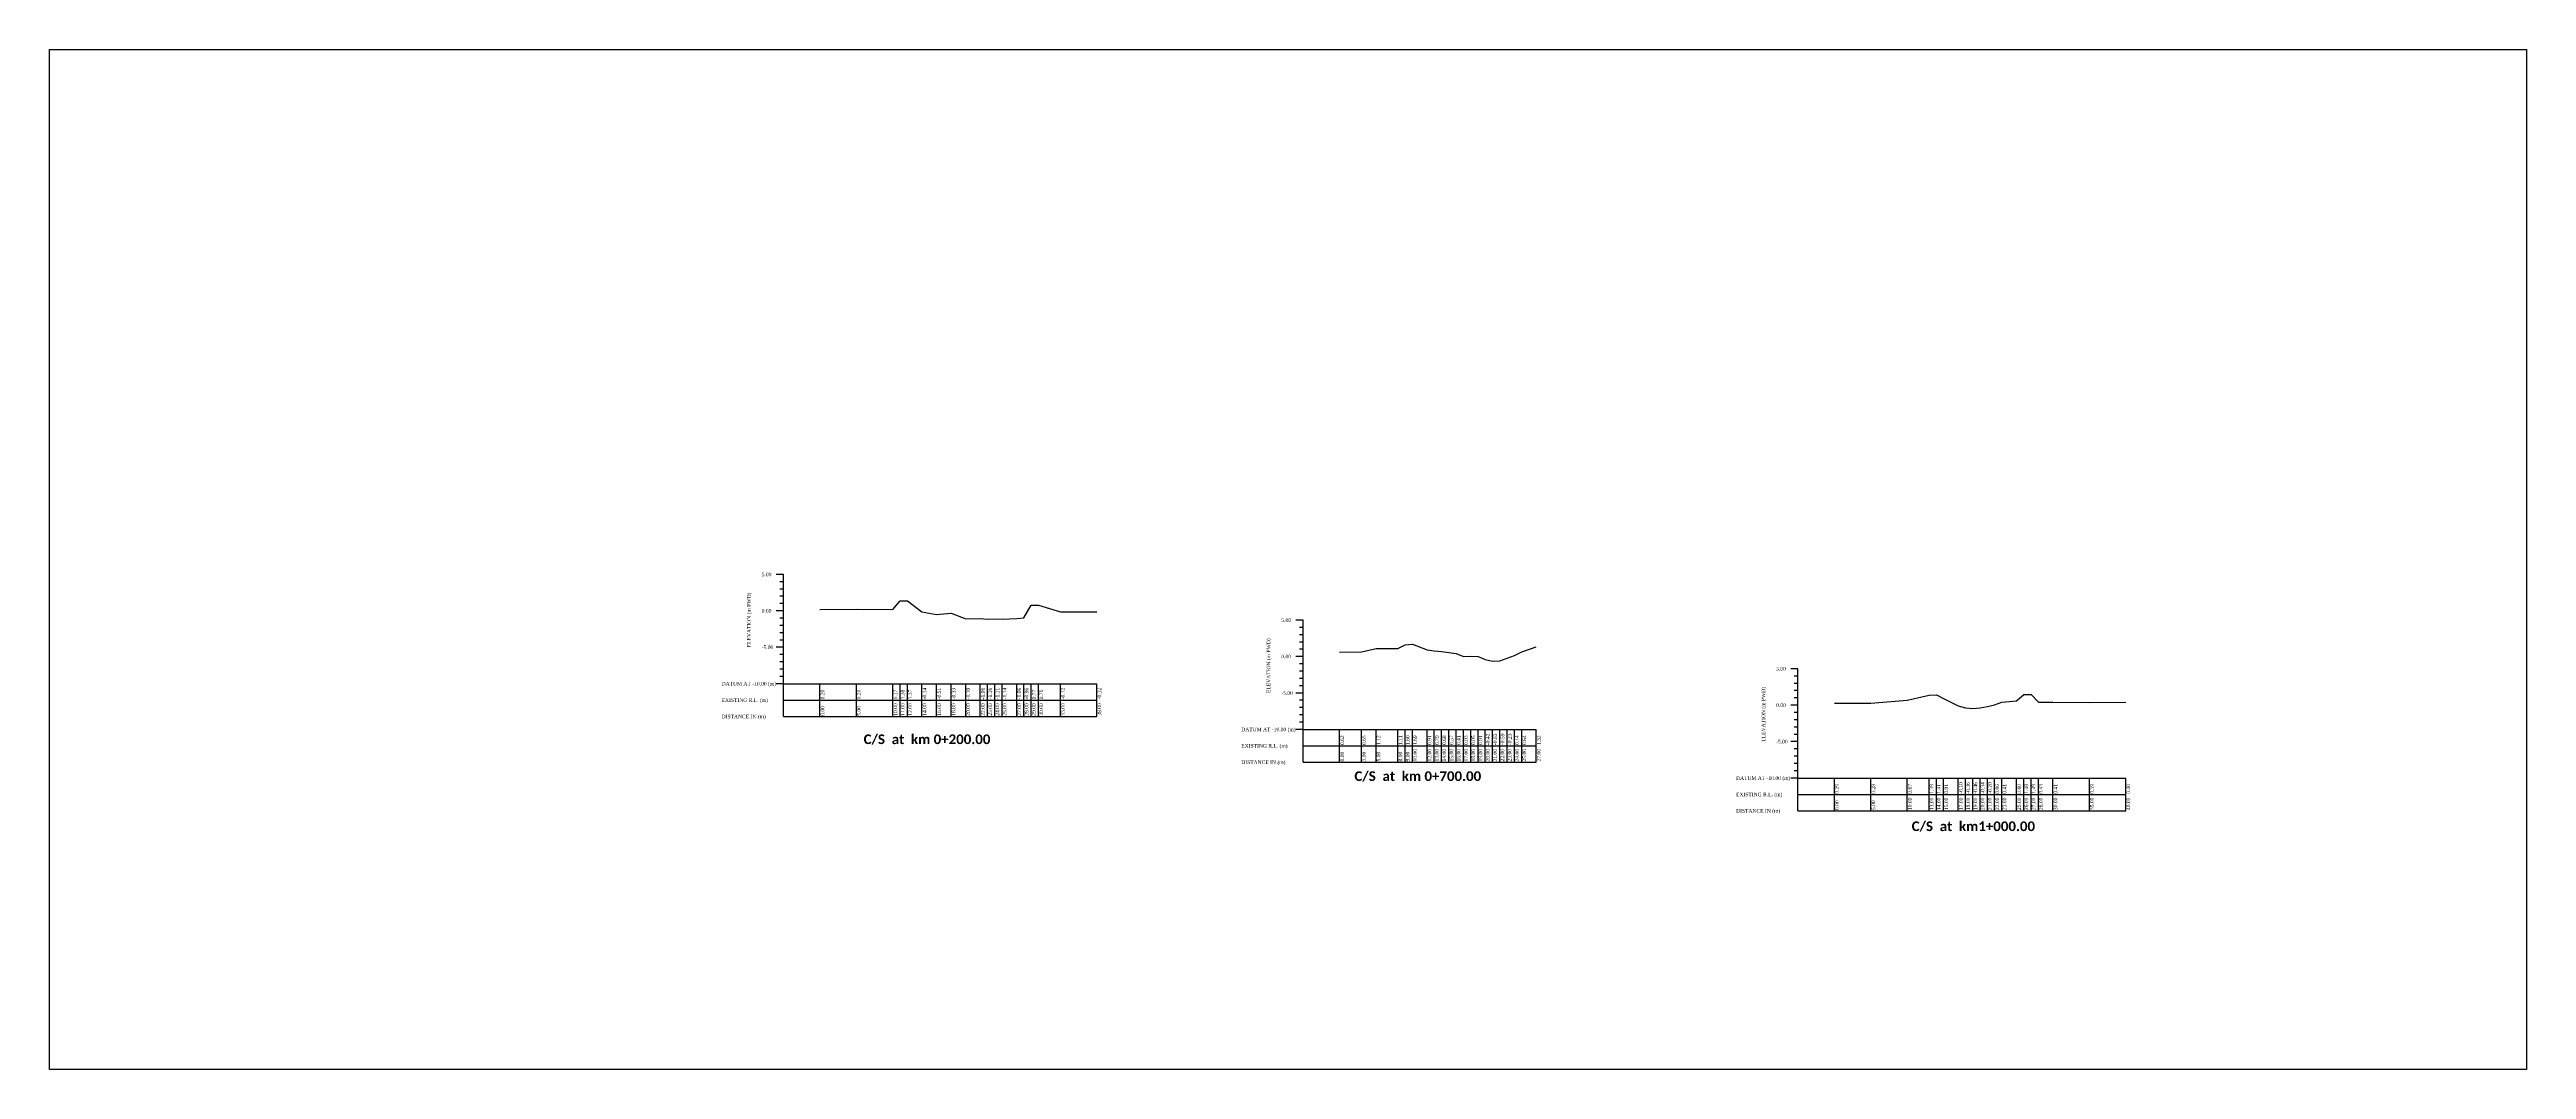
# Model space of a CAD drawing. Header units: metres. Extents: x -148477 to 168932, y -55673 to -2736.
# Drawn here: x 84813.9 to 85153.9, y -29331.5 to -29191.5 of the extents above; entities that cross this region are included whole.
import ezdxf

# ---------------------------------------------------------------- set-up
doc = ezdxf.new("R2010")
doc.units = ezdxf.units.M
doc.styles.add('liza', font='times.ttf', dxfattribs={"height": 2})
doc.styles.get("Standard").update_dxf_attribs({"font": 'times.ttf'})

msp = doc.modelspace()

# ---------------------------------------------------------------- linework, layer by layer
at = {"color": 6, "linetype": 'Continuous', "lineweight": -3, "ltscale": 0.5}
for p, q in [((84914.6938, -29263.5446), (84913.6938, -29263.5446)), ((84914.6938, -29283.0446), (84914.6938, -29263.5446)), ((84914.6938, -29264.5446), (84914.1938, -29264.5446)), ((84914.6938, -29265.5446), (84914.1938, -29265.5446)), ((84914.6938, -29266.5446), (84914.1938, -29266.5446)), ((84914.6938, -29268.5446), (84913.6938, -29268.5446)), ((84914.6938, -29267.5446), (84914.1938, -29267.5446)), ((84914.6938, -29269.5446), (84914.1938, -29269.5446)), ((84914.6938, -29270.5446), (84914.1938, -29270.5446)), ((84986.0201, -29269.8224), (84985.0201, -29269.8224)), ((84986.0201, -29289.3224), (84986.0201, -29269.8224)), ((84914.6938, -29273.5446), (84913.6938, -29273.5446)), ((84914.6938, -29271.5446), (84914.1938, -29271.5446)), ((84914.6938, -29272.5446), (84914.1938, -29272.5446)), ((84986.0201, -29270.8224), (84985.5201, -29270.8224)), ((84986.0201, -29271.8224), (84985.5201, -29271.8224)), ((84986.0201, -29272.8224), (84985.5201, -29272.8224)), ((84986.0201, -29273.8224), (84985.5201, -29273.8224)), ((84914.6938, -29274.5446), (84914.1938, -29274.5446)), ((84914.6938, -29275.5446), (84914.1938, -29275.5446)), ((84914.6938, -29276.5446), (84914.1938, -29276.5446)), ((84986.0201, -29274.8224), (84985.0201, -29274.8224)), ((84986.0201, -29275.8224), (84985.5201, -29275.8224)), ((84986.0201, -29276.8224), (84985.5201, -29276.8224)), ((85053.937, -29276.4945), (85052.937, -29276.4945)), ((85053.937, -29295.9945), (85053.937, -29276.4945)), ((84914.6938, -29278.5446), (84913.6938, -29278.5446)), ((84914.6938, -29277.5446), (84914.1938, -29277.5446)), ((84914.6938, -29278.5446), (84957.6938, -29278.5446)), ((84914.6938, -29280.7946), (84957.6938, -29280.7946)), ((84919.6938, -29283.0446), (84919.6938, -29278.5446)), ((84924.6938, -29283.0446), (84924.6938, -29278.5446)), ((84929.6938, -29283.0446), (84929.6938, -29278.5446)), ((84930.6938, -29283.0446), (84930.6938, -29278.5446)), ((84931.6938, -29283.0446), (84931.6938, -29278.5446)), ((84933.6938, -29283.0446), (84933.6938, -29278.5446)), ((84935.6938, -29283.0446), (84935.6938, -29278.5446)), ((84937.6938, -29283.0446), (84937.6938, -29278.5446)), ((84939.6938, -29283.0446), (84939.6938, -29278.5446)), ((84941.6938, -29283.0446), (84941.6938, -29278.5446)), ((84942.6938, -29283.0446), (84942.6938, -29278.5446)), ((84943.6938, -29283.0446), (84943.6938, -29278.5446)), ((84944.6938, -29283.0446), (84944.6938, -29278.5446)), ((84946.6938, -29283.0446), (84946.6938, -29278.5446)), ((84947.6938, -29283.0446), (84947.6938, -29278.5446)), ((84948.6938, -29283.0446), (84948.6938, -29278.5446)), ((84949.6938, -29283.0446), (84949.6938, -29278.5446)), ((84952.6938, -29283.0446), (84952.6938, -29278.5446)), ((84957.6938, -29283.0446), (84957.6938, -29278.5446)), ((84986.0201, -29279.8224), (84985.0201, -29279.8224)), ((84986.0201, -29277.8224), (84985.5201, -29277.8224)), ((84986.0201, -29278.8224), (84985.5201, -29278.8224)), ((85053.937, -29277.4945), (85053.437, -29277.4945)), ((85053.937, -29278.4945), (85053.437, -29278.4945)), ((85053.937, -29279.4945), (85053.437, -29279.4945)), ((85053.937, -29280.4945), (85053.437, -29280.4945)), ((84914.6938, -29283.0446), (84957.6938, -29283.0446)), ((84986.0201, -29280.8224), (84985.5201, -29280.8224)), ((84986.0201, -29281.8224), (84985.5201, -29281.8224)), ((84986.0201, -29282.8224), (84985.5201, -29282.8224)), ((84986.0201, -29283.8224), (84985.5201, -29283.8224)), ((85053.937, -29281.4945), (85052.937, -29281.4945)), ((85053.937, -29282.4945), (85053.437, -29282.4945)), ((85053.937, -29283.4945), (85053.437, -29283.4945)), ((84986.0201, -29284.8224), (84985.0201, -29284.8224)), ((84986.0201, -29284.8224), (85018.0201, -29284.8224)), ((84986.0201, -29287.0724), (85018.0201, -29287.0724)), ((84991.0201, -29289.3224), (84991.0201, -29284.8224)), ((84994.0201, -29289.3224), (84994.0201, -29284.8224)), ((84996.0201, -29289.3224), (84996.0201, -29284.8224)), ((84999.0201, -29289.3224), (84999.0201, -29284.8224)), ((85000.0201, -29289.3224), (85000.0201, -29284.8224)), ((85001.0201, -29289.3224), (85001.0201, -29284.8224)), ((85003.0201, -29289.3224), (85003.0201, -29284.8224)), ((85004.0201, -29289.3224), (85004.0201, -29284.8224)), ((85005.0201, -29289.3224), (85005.0201, -29284.8224)), ((85006.0201, -29289.3224), (85006.0201, -29284.8224)), ((85007.0201, -29289.3224), (85007.0201, -29284.8224)), ((85008.0201, -29289.3224), (85008.0201, -29284.8224)), ((85009.0201, -29289.3224), (85009.0201, -29284.8224)), ((85010.0201, -29289.3224), (85010.0201, -29284.8224)), ((85011.0201, -29289.3224), (85011.0201, -29284.8224)), ((85012.0201, -29289.3224), (85012.0201, -29284.8224)), ((85013.0201, -29289.3224), (85013.0201, -29284.8224)), ((85014.0201, -29289.3224), (85014.0201, -29284.8224)), ((85015.0201, -29289.3224), (85015.0201, -29284.8224)), ((85016.0201, -29289.3224), (85016.0201, -29284.8224)), ((85018.0201, -29289.3224), (85018.0201, -29284.8224)), ((85053.937, -29286.4945), (85052.937, -29286.4945)), ((85053.937, -29284.4945), (85053.437, -29284.4945)), ((85053.937, -29285.4945), (85053.437, -29285.4945)), ((85053.937, -29287.4945), (85053.437, -29287.4945)), ((84986.0201, -29289.3224), (85018.0201, -29289.3224)), ((85053.937, -29288.4945), (85053.437, -29288.4945)), ((85053.937, -29289.4945), (85053.437, -29289.4945)), ((85053.937, -29290.4945), (85053.437, -29290.4945)), ((85053.937, -29291.4945), (85052.937, -29291.4945)), ((85053.937, -29291.4945), (85098.937, -29291.4945)), ((85053.937, -29293.7445), (85098.937, -29293.7445)), ((85058.937, -29295.9945), (85058.937, -29291.4945)), ((85063.937, -29295.9945), (85063.937, -29291.4945)), ((85068.937, -29295.9945), (85068.937, -29291.4945)), ((85071.937, -29295.9945), (85071.937, -29291.4945)), ((85072.937, -29295.9945), (85072.937, -29291.4945)), ((85073.937, -29295.9945), (85073.937, -29291.4945)), ((85075.937, -29295.9945), (85075.937, -29291.4945)), ((85076.937, -29295.9945), (85076.937, -29291.4945)), ((85077.937, -29295.9945), (85077.937, -29291.4945)), ((85078.937, -29295.9945), (85078.937, -29291.4945)), ((85079.937, -29295.9945), (85079.937, -29291.4945)), ((85080.937, -29295.9945), (85080.937, -29291.4945)), ((85081.937, -29295.9945), (85081.937, -29291.4945)), ((85083.937, -29295.9945), (85083.937, -29291.4945)), ((85084.937, -29295.9945), (85084.937, -29291.4945)), ((85085.937, -29295.9945), (85085.937, -29291.4945)), ((85086.937, -29295.9945), (85086.937, -29291.4945)), ((85088.937, -29295.9945), (85088.937, -29291.4945)), ((85093.937, -29295.9945), (85093.937, -29291.4945)), ((85098.937, -29295.9945), (85098.937, -29291.4945)), ((85053.937, -29295.9945), (85098.937, -29295.9945))]:
    msp.add_line(p, q, dxfattribs=at)
msp.add_lwpolyline([(84813.937, -29191.4945), (85153.937, -29191.4945), (85153.937, -29331.4945), (84813.937, -29331.4945)], close=True, dxfattribs=at)
for points in [[(84919.6938, -29268.3446), (84924.6938, -29268.3346), (84929.6938, -29268.3746), (84930.6938, -29267.1646), (84931.6938, -29267.1746), (84933.6938, -29268.6846), (84935.6938, -29269.0546), (84937.6938, -29268.8746), (84939.6938, -29269.6446), (84941.6938, -29269.6046), (84942.6938, -29269.7046), (84943.6938, -29269.6546), (84944.6938, -29269.6846), (84946.6938, -29269.6046), (84947.6938, -29269.5046), (84948.6938, -29267.7746), (84949.6938, -29267.7846), (84952.6938, -29268.6646), (84957.6938, -29268.6646)], [(84991.0201, -29274.2024), (84994.0201, -29274.1724), (84996.0201, -29273.7024), (84999.0201, -29273.7124), (85000.0201, -29273.2224), (85001.0201, -29273.1324), (85003.0201, -29273.9124), (85004.0201, -29274.0324), (85005.0201, -29274.1424), (85006.0201, -29274.2524), (85007.0201, -29274.4124), (85008.0201, -29274.7924), (85009.0201, -29274.7724), (85010.0201, -29274.8124), (85011.0201, -29275.2424), (85012.0201, -29275.4524), (85013.0201, -29275.4124), (85014.0201, -29275.0524), (85015.0201, -29274.6824), (85016.0201, -29274.1824), (85018.0201, -29273.5024)], [(85058.937, -29281.2045), (85063.937, -29281.2145), (85068.937, -29280.8245), (85071.937, -29280.1045), (85072.937, -29280.0845), (85073.937, -29280.5845), (85075.937, -29281.5945), (85076.937, -29281.8545), (85077.937, -29281.9545), (85078.937, -29281.8345), (85079.937, -29281.6945), (85080.937, -29281.4345), (85081.937, -29281.0845), (85083.937, -29280.8945), (85084.937, -29280.0145), (85085.937, -29280.0045), (85086.937, -29281.0645), (85088.937, -29281.0845), (85093.937, -29281.1045), (85098.937, -29281.0945)]]:
    msp.add_lwpolyline(points, dxfattribs=at)

# ---------------------------------------------------------------- texts
at = {"color": 6, "linetype": 'Continuous', "lineweight": -3, "ltscale": 0.5, "char_height": 0.5, "attachment_point": 1, "style": 'liza'}
for s, insert, width in [('5.00', (84911.6938, -29263.2946), 2), ('0.00', (84911.6938, -29268.2946), 2), ('5.00', (84983.0201, -29269.5724), 2), ('-5.00', (84911.6938, -29273.2946), 2), ('0.00', (84983.0201, -29274.5724), 2), ('5.00', (85050.937, -29276.2445), 2), ('DATUM AT -10.00 (m)', (84906.1938, -29278.2946), 7.5), ('EXISTING R.L. (m)', (84906.1938, -29280.5446), 7.5), ('-5.00', (84983.0201, -29279.5724), 2), ('DISTANCE IN (m)', (84906.1938, -29282.7946), 7.5), ('0.00', (85050.937, -29281.2445), 2), ('DATUM AT -10.00 (m)', (84977.5201, -29284.5724), 7.5), ('EXISTING R.L. (m)', (84977.5201, -29286.8224), 7.5), ('-5.00', (85050.937, -29286.2445), 2), ('DISTANCE IN (m)', (84977.5201, -29289.0724), 7.5), ('DATUM AT -10.00 (m)', (85045.437, -29291.2445), 7.5), ('EXISTING R.L. (m)', (85045.437, -29293.4945), 7.5), ('DISTANCE IN (m)', (85045.437, -29295.7445), 7.5)]:
    msp.add_mtext(s, dxfattribs=dict(at, insert=insert, width=width))
at = {"color": 6, "linetype": 'Continuous', "lineweight": -3, "ltscale": 0.5, "char_height": 0.5, "attachment_point": 1, "rotation": 90, "style": 'liza'}
for s, insert, width in [('ELEVATION (m PWD)', (84909.6938, -29273.5446), 10), ('ELEVATION (m PWD)', (84981.0201, -29279.8224), 10), ('0.20', (84919.7938, -29280.6946), 2.15), ('0.21', (84924.7938, -29280.6946), 2.15), ('0.17', (84929.7938, -29280.6946), 2.15), ('1.38', (84930.7938, -29280.6946), 2.15), ('1.37', (84931.7938, -29280.6946), 2.15), ('-0.14', (84933.7938, -29280.6946), 2.15), ('-0.51', (84935.7938, -29280.6946), 2.15), ('-0.33', (84937.7938, -29280.6946), 2.15), ('-1.10', (84939.7938, -29280.6946), 2.15), ('-1.06', (84941.7938, -29280.6946), 2.15), ('-1.16', (84942.7938, -29280.6946), 2.15), ('-1.11', (84943.7938, -29280.6946), 2.15), ('-1.14', (84944.7938, -29280.6946), 2.15), ('-1.06', (84946.7938, -29280.6946), 2.15), ('-0.96', (84947.7938, -29280.6946), 2.15), ('0.77', (84948.7938, -29280.6946), 2.15), ('0.76', (84949.7938, -29280.6946), 2.15), ('-0.12', (84952.7938, -29280.6946), 2.15), ('-0.12', (84957.7938, -29280.6946), 2.15), ('ELEVATION (m PWD)', (85048.937, -29286.4945), 10), ('0.00', (84919.7938, -29282.9446), 2.15), ('5.00', (84924.7938, -29282.9446), 2.15), ('10.00', (84929.7938, -29282.9446), 2.15), ('11.00', (84930.7938, -29282.9446), 2.15), ('12.00', (84931.7938, -29282.9446), 2.15), ('14.00', (84933.7938, -29282.9446), 2.15), ('16.00', (84935.7938, -29282.9446), 2.15), ('18.00', (84937.7938, -29282.9446), 2.15), ('20.00', (84939.7938, -29282.9446), 2.15), ('22.00', (84941.7938, -29282.9446), 2.15), ('23.00', (84942.7938, -29282.9446), 2.15), ('24.00', (84943.7938, -29282.9446), 2.15), ('25.00', (84944.7938, -29282.9446), 2.15), ('27.00', (84946.7938, -29282.9446), 2.15), ('28.00', (84947.7938, -29282.9446), 2.15), ('29.00', (84948.7938, -29282.9446), 2.15), ('30.00', (84949.7938, -29282.9446), 2.15), ('33.00', (84952.7938, -29282.9446), 2.15), ('38.00', (84957.7938, -29282.9446), 2.15), ('0.62', (84991.1201, -29286.9724), 2.15), ('0.65', (84994.1201, -29286.9724), 2.15), ('1.12', (84996.1201, -29286.9724), 2.15), ('1.11', (84999.1201, -29286.9724), 2.15), ('1.60', (85000.1201, -29286.9724), 2.15), ('10.00', (85001.1201, -29289.2224), 2.15), ('1.69', (85001.1201, -29286.9724), 2.15), ('0.91', (85003.1201, -29286.9724), 2.15), ('12.00', (85003.1201, -29289.2224), 2.15), ('0.79', (85004.1201, -29286.9724), 2.15), ('13.00', (85004.1201, -29289.2224), 2.15), ('0.68', (85005.1201, -29286.9724), 2.15), ('14.00', (85005.1201, -29289.2224), 2.15), ('0.57', (85006.1201, -29286.9724), 2.15), ('15.00', (85006.1201, -29289.2224), 2.15), ('0.41', (85007.1201, -29286.9724), 2.15), ('16.00', (85007.1201, -29289.2224), 2.15), ('0.03', (85008.1201, -29286.9724), 2.15), ('17.00', (85008.1201, -29289.2224), 2.15), ('0.05', (85009.1201, -29286.9724), 2.15), ('18.00', (85009.1201, -29289.2224), 2.15), ('0.01', (85010.1201, -29286.9724), 2.15), ('19.00', (85010.1201, -29289.2224), 2.15), ('-0.42', (85011.1201, -29286.9724), 2.15), ('20.00', (85011.1201, -29289.2224), 2.15), ('-0.63', (85012.1201, -29286.9724), 2.15), ('21.00', (85012.1201, -29289.2224), 2.15), ('-0.59', (85013.1201, -29286.9724), 2.15), ('22.00', (85013.1201, -29289.2224), 2.15), ('-0.23', (85014.1201, -29286.9724), 2.15), ('23.00', (85014.1201, -29289.2224), 2.15), ('0.14', (85015.1201, -29286.9724), 2.15), ('24.00', (85015.1201, -29289.2224), 2.15), ('0.64', (85016.1201, -29286.9724), 2.15), ('25.00', (85016.1201, -29289.2224), 2.15), ('27.00', (85018.1201, -29289.2224), 2.15), ('1.32', (85018.1201, -29286.9724), 2.15), ('0.00', (84991.1201, -29289.2224), 2.15), ('3.00', (84994.1201, -29289.2224), 2.15), ('5.00', (84996.1201, -29289.2224), 2.15), ('8.00', (84999.1201, -29289.2224), 2.15), ('9.00', (85000.1201, -29289.2224), 2.15), ('0.29', (85059.037, -29293.6445), 2.15), ('0.28', (85064.037, -29293.6445), 2.15), ('0.67', (85069.037, -29293.6445), 2.15), ('10.00', (85069.037, -29295.8945), 2.15), ('13.00', (85072.037, -29295.8945), 2.15), ('1.39', (85072.037, -29293.6445), 2.15), ('14.00', (85073.037, -29295.8945), 2.15), ('1.41', (85073.037, -29293.6445), 2.15), ('0.91', (85074.037, -29293.6445), 2.15), ('15.00', (85074.037, -29295.8945), 2.15), ('-0.10', (85076.037, -29293.6445), 2.15), ('17.00', (85076.037, -29295.8945), 2.15), ('-0.36', (85077.037, -29293.6445), 2.15), ('18.00', (85077.037, -29295.8945), 2.15), ('-0.46', (85078.037, -29293.6445), 2.15), ('19.00', (85078.037, -29295.8945), 2.15), ('-0.34', (85079.037, -29293.6445), 2.15), ('20.00', (85079.037, -29295.8945), 2.15), ('-0.20', (85080.037, -29293.6445), 2.15), ('21.00', (85080.037, -29295.8945), 2.15), ('0.06', (85081.037, -29293.6445), 2.15), ('22.00', (85081.037, -29295.8945), 2.15), ('0.41', (85082.037, -29293.6445), 2.15), ('23.00', (85082.037, -29295.8945), 2.15), ('0.60', (85084.037, -29293.6445), 2.15), ('25.00', (85084.037, -29295.8945), 2.15), ('1.48', (85085.037, -29293.6445), 2.15), ('26.00', (85085.037, -29295.8945), 2.15), ('27.00', (85086.037, -29295.8945), 2.15), ('1.49', (85086.037, -29293.6445), 2.15), ('0.43', (85087.037, -29293.6445), 2.15), ('28.00', (85087.037, -29295.8945), 2.15), ('0.41', (85089.037, -29293.6445), 2.15), ('30.00', (85089.037, -29295.8945), 2.15), ('0.39', (85094.037, -29293.6445), 2.15), ('35.00', (85094.037, -29295.8945), 2.15), ('0.40', (85099.037, -29293.6445), 2.15), ('40.00', (85099.037, -29295.8945), 2.15), ('0.00', (85059.037, -29295.8945), 2.15), ('5.00', (85064.037, -29295.8945), 2.15)]:
    msp.add_mtext(s, dxfattribs=dict(at, insert=insert, width=width))
at = {"color": 0, "linetype": 'ByBlock', "lineweight": 30, "char_height": 1.326841, "width": 81.781813, "attachment_point": 1}
for s, insert in [('{\\fCalibri|b1|i0|c0|p34;\\C256;C/S  at  km 0+200.00}', (84925.6879, -29285.5058)), ('{\\fCalibri|b1|i0|c0|p34;\\C256;C/S  at  km 0+700.00}', (84993.0578, -29290.5671)), ('{\\fCalibri|b1|i0|c0|p34;\\C256;C/S  at  km1+000.00}', (85069.5465, -29297.4477))]:
    msp.add_mtext(s, dxfattribs=dict(at, insert=insert))

doc.saveas('drawing.dxf')
